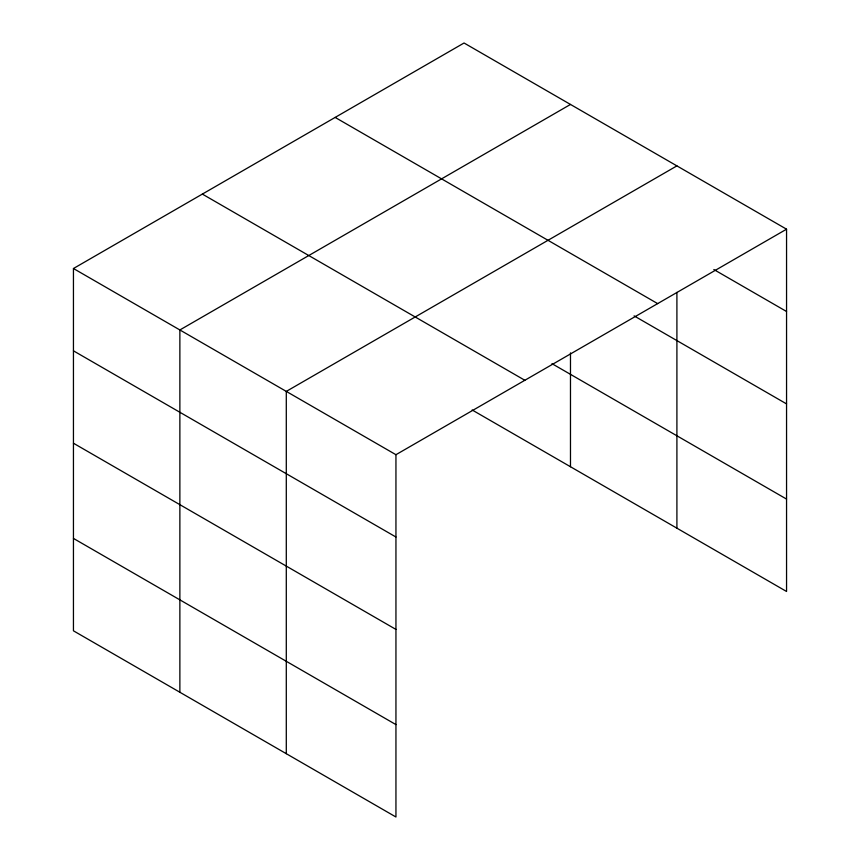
<?xml version="1.0" encoding="UTF-8"?>
<svg xmlns="http://www.w3.org/2000/svg" width="860" height="860" viewBox="0 0 860 860"><rect width="100%" height="100%" fill="white"/><g stroke="black" fill="none" stroke-linecap="round" stroke-linejoin="round"><path stroke-width="1.29" d="M73.444 268.513L395.944 454.704L395.944 817L73.444 630.81L73.444 268.513L464.056 43L786.556 229.19L786.556 591.486L472.151 409.973M570.481 104.447L179.869 329.96L179.869 692.257M676.906 165.883L286.294 391.397L286.294 753.693M395.944 454.704L786.556 229.19M713.832 269.524L786.556 311.503M335.153 117.422L657.653 303.612M634.1 315.878L786.556 403.899M551.97 363.662L786.556 499.09M202.347 194.091L524.847 380.281M73.444 350.826L395.944 537.016M73.444 443.222L395.944 629.413M73.444 538.414L395.944 724.604M676.906 292.389L676.906 528.18M570.481 352.89L570.481 466.733"/></g></svg>
